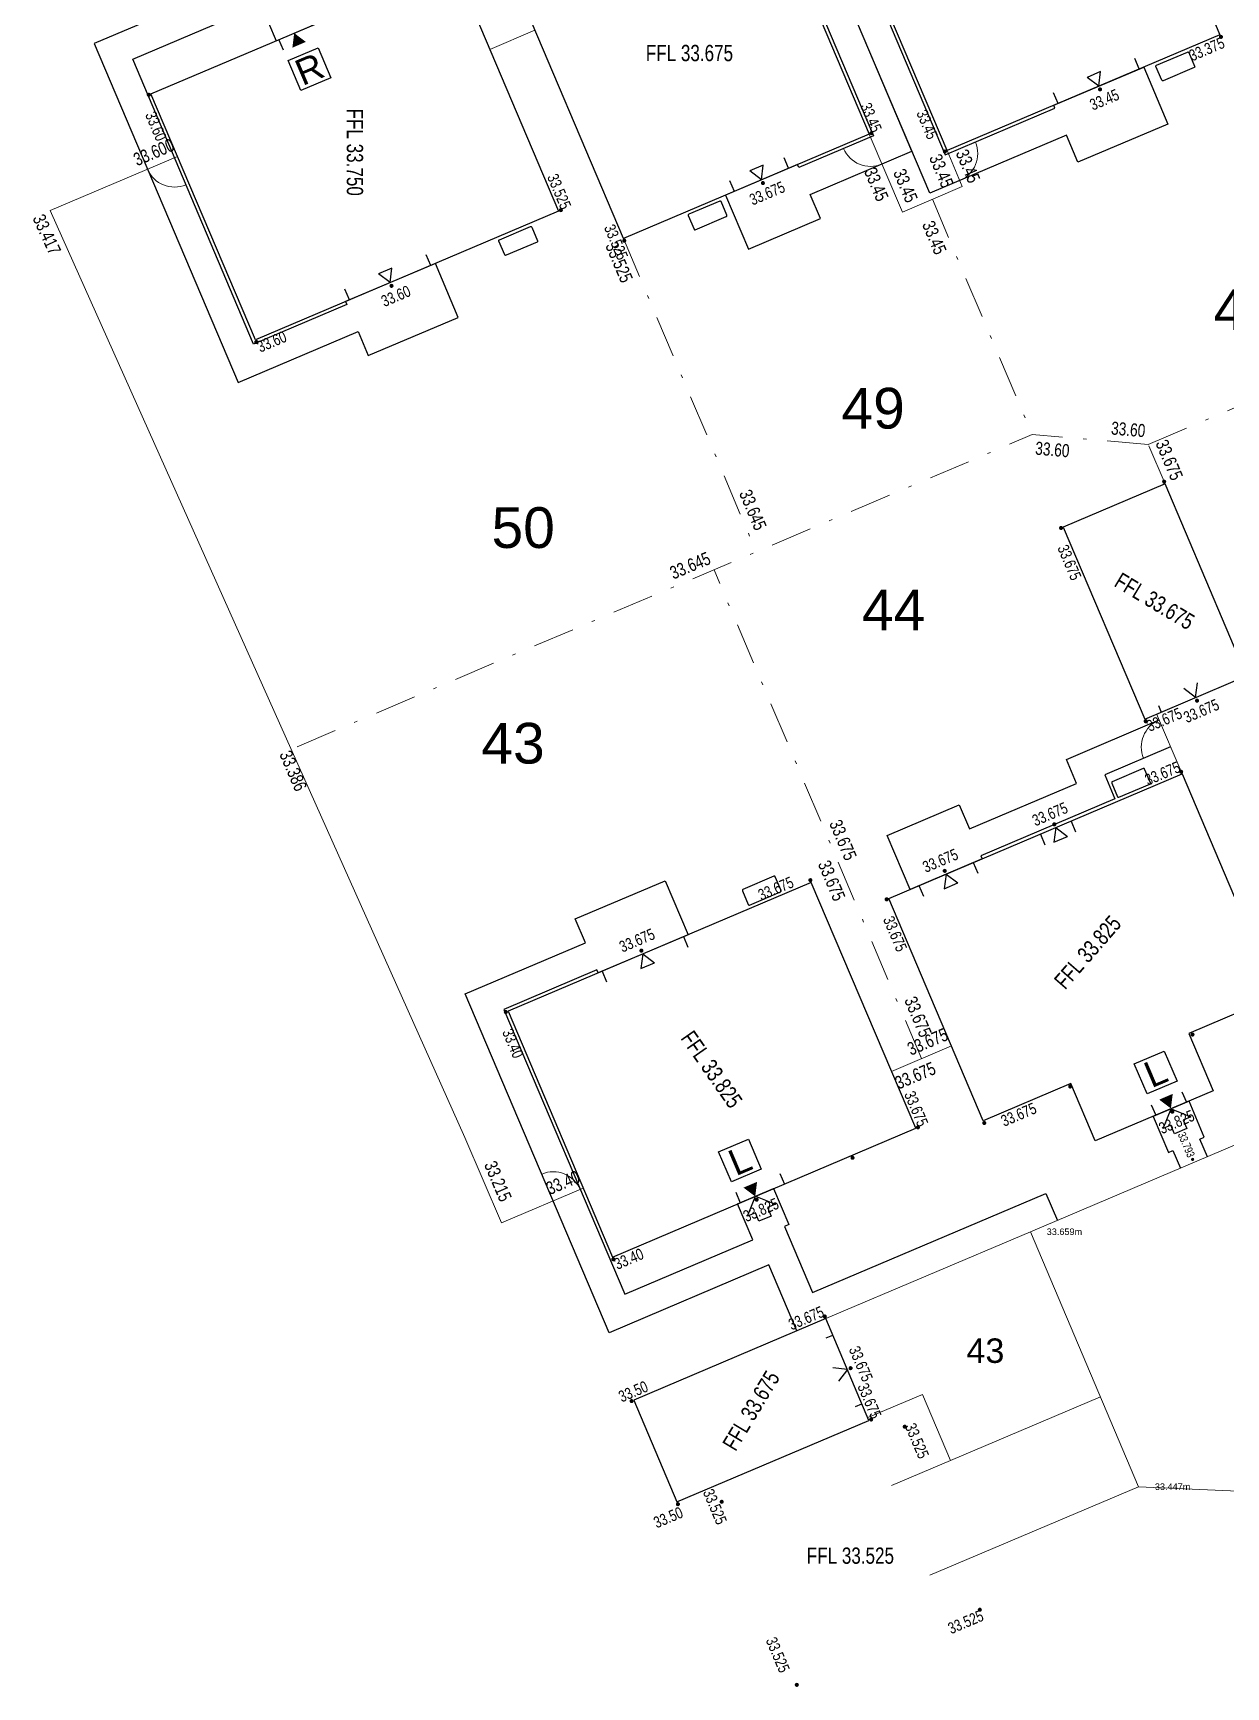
# Model space of a CAD drawing. Header units: metres. Extents: x 337936 to 338610, y 373199 to 374026.
# Drawn here: x 338055.6 to 338092.2, y 373524.5 to 373575.3 of the extents above; entities that cross this region are included whole.
import ezdxf

# ---------------------------------------------------------------- set-up
doc = ezdxf.new("R2010")
doc.units = ezdxf.units.M
doc.linetypes.add('DASHDOT', pattern=[25.4, 12.7, -6.35, 0, -6.35])
for name, color, linetype in [('A-WH_HT-Access-Main', 252, 'Continuous'), ('A-WH_HT-Services-ASHP', 252, 'Continuous'), ('A-WH_HT-Wall-Structure', 252, 'Continuous'), ('C-Zz4050-T-SpotLevels', 7, 'Continuous'), ('DGL-Paths', 252, 'Continuous'), ('EXTERNAL_WORKS_BACK_OF_FOOTWAY_LEVELS', 7, 'Continuous'), ('HOUSE_EXTERNAL_LEVELS', 7, 'Continuous'), ('HOUSE_SLAB_LEVEL', 7, 'Continuous'), ('PLOT_BOUNDARY_ANNOTATION', 7, 'Continuous')]:
    doc.layers.add(name, color=color, linetype=linetype)
doc.layers.add('A-WH_HT-Wall-Door Openings', color=252, linetype='Continuous', plot=False)
for name, color, linetype, lineweight in [('DGL_BT Gates', 252, 'Continuous', 9), ('DGL_BT Rear Fencing', 252, 'DASHDOT', 9), ('DGL_BT-Replacement Fence', 252, 'FENCELINE2', 9), ('DGL_BT-Screen Fence', 252, 'FENCELINE2', 9), ('DGL_DRIVE', 252, 'Continuous', 9), ('DGL_Plot Parking', 252, 'Continuous', 9), ('DGL_PlotNo', 252, 'Continuous', 9), ('SubSt', 252, 'Continuous', 9)]:
    doc.layers.add(name, color=color, linetype=linetype, lineweight=lineweight)
doc.layers.add('HOUSE_DOORS', color=3, linetype='Continuous', true_color=0x00ff00)
doc.styles.add('AnnotativeArial', font='arial.ttf', dxfattribs={"height": 2})
doc.styles.add('ESTROAD', font='arial.ttf', dxfattribs={"width": 0.75})
doc.styles.get("Standard").update_dxf_attribs({"font": 'arial.ttf'})
doc.styles.add('TTE', font='arial.ttf')
doc.linetypes.add('FENCELINE2', pattern='A,6.35,-2.54,[132,ltypeshp.shx,S=2.54,R=0,X=-2.54,Y=0],-2.54,25.4', length=36.83)

msp = doc.modelspace()

# ---------------------------------------------------------------- hatches: boundary and pattern name
at = {"layer": 'EXTERNAL_WORKS_BACK_OF_FOOTWAY_LEVELS'}
h = msp.add_hatch(color=256, dxfattribs=at)
edge = h.paths.add_edge_path(flags=17)
edge.add_ellipse((338091.224, 373540.732), major_axis=(0.0354, 0.0354), ratio=1, start_angle=45, end_angle=225, ccw=False)
edge.add_ellipse((338091.224, 373540.732), major_axis=(0.0354, 0.0354), ratio=1, start_angle=225, end_angle=405, ccw=False)
at = {"layer": 'HOUSE_DOORS'}
for points in [[(338063.643, 373575.307), (338064.002, 373575.036), (338063.588, 373574.86)], [(338090.559, 373542.296), (338090.2, 373542.567), (338090.614, 373542.743)], [(338077.798, 373539.595), (338077.438, 373539.866), (338077.853, 373540.042)]]:
    msp.add_hatch(color=256, dxfattribs=at).paths.add_polyline_path(points, flags=17)
at = {"layer": 'HOUSE_EXTERNAL_LEVELS'}
h = msp.add_hatch(color=256, dxfattribs=at)
edge = h.paths.add_edge_path(flags=17)
edge.add_ellipse((338092.094, 373575.19), major_axis=(-0.0448, 0.0448), ratio=1, start_angle=158, end_angle=338, ccw=False)
edge.add_ellipse((338092.094, 373575.19), major_axis=(-0.0448, 0.0448), ratio=1, start_angle=-22, end_angle=158, ccw=False)
h = msp.add_hatch(color=256, dxfattribs=at)
edge = h.paths.add_edge_path(flags=17)
edge.add_ellipse((338059.179, 373573.412), major_axis=(-0.0448, 0.0448), ratio=1, start_angle=-111.9938, end_angle=68.0062, ccw=False)
edge.add_ellipse((338059.179, 373573.412), major_axis=(-0.0448, 0.0448), ratio=1, start_angle=68.0062, end_angle=248.0062, ccw=False)
h = msp.add_hatch(color=256, dxfattribs=at)
edge = h.paths.add_edge_path(flags=17)
edge.add_ellipse((338088.384, 373573.577), major_axis=(0.0448, 0.0448), ratio=1, start_angle=-22, end_angle=158, ccw=False)
edge.add_ellipse((338088.384, 373573.577), major_axis=(0.0448, 0.0448), ratio=1, start_angle=158, end_angle=338, ccw=False)
h = msp.add_hatch(color=256, dxfattribs=at)
edge = h.paths.add_edge_path(flags=17)
edge.add_ellipse((338081.366, 373572.236), major_axis=(0.0448, 0.0448), ratio=1, start_angle=158, end_angle=338, ccw=False)
edge.add_ellipse((338081.366, 373572.236), major_axis=(0.0448, 0.0448), ratio=1, start_angle=-22, end_angle=158, ccw=False)
h = msp.add_hatch(color=256, dxfattribs=at)
edge = h.paths.add_edge_path(flags=17)
edge.add_ellipse((338083.619, 373571.672), major_axis=(0.0448, 0.0448), ratio=1, start_angle=158, end_angle=338, ccw=False)
edge.add_ellipse((338083.619, 373571.672), major_axis=(0.0448, 0.0448), ratio=1, start_angle=-22, end_angle=158, ccw=False)
h = msp.add_hatch(color=256, dxfattribs=at)
edge = h.paths.add_edge_path(flags=17)
edge.add_ellipse((338078.032, 373570.703), major_axis=(0.0448, 0.0448), ratio=1, start_angle=-22, end_angle=158, ccw=False)
edge.add_ellipse((338078.032, 373570.703), major_axis=(0.0448, 0.0448), ratio=1, start_angle=158, end_angle=338, ccw=False)
h = msp.add_hatch(color=256, dxfattribs=at)
edge = h.paths.add_edge_path(flags=17)
edge.add_ellipse((338071.83, 373569.872), major_axis=(-0.0448, 0.0448), ratio=1, start_angle=68.0062, end_angle=248.0062, ccw=False)
edge.add_ellipse((338071.83, 373569.872), major_axis=(-0.0448, 0.0448), ratio=1, start_angle=-111.9938, end_angle=68.0062, ccw=False)
h = msp.add_hatch(color=256, dxfattribs=at)
edge = h.paths.add_edge_path(flags=17)
edge.add_ellipse((338073.777, 373568.935), major_axis=(0.0448, 0.0448), ratio=1, start_angle=-22, end_angle=158, ccw=False)
edge.add_ellipse((338073.777, 373568.935), major_axis=(0.0448, 0.0448), ratio=1, start_angle=158, end_angle=338, ccw=False)
h = msp.add_hatch(color=256, dxfattribs=at)
edge = h.paths.add_edge_path(flags=17)
edge.add_ellipse((338066.631, 373567.547), major_axis=(-0.0448, 0.0448), ratio=1, start_angle=-111.9938, end_angle=68.0062, ccw=False)
edge.add_ellipse((338066.631, 373567.547), major_axis=(-0.0448, 0.0448), ratio=1, start_angle=68.0062, end_angle=248.0062, ccw=False)
h = msp.add_hatch(color=256, dxfattribs=at)
edge = h.paths.add_edge_path(flags=17)
edge.add_ellipse((338062.481, 373565.823), major_axis=(0.0448, 0.0448), ratio=1, start_angle=68.0062, end_angle=248.0062, ccw=False)
edge.add_ellipse((338062.481, 373565.823), major_axis=(0.0448, 0.0448), ratio=1, start_angle=248.0062, end_angle=428.0062, ccw=False)
h = msp.add_hatch(color=256, dxfattribs=at)
edge = h.paths.add_edge_path(flags=17)
edge.add_ellipse((338090.351, 373561.538), major_axis=(0.0448, 0.0448), ratio=1, start_angle=158, end_angle=338, ccw=False)
edge.add_ellipse((338090.351, 373561.538), major_axis=(0.0448, 0.0448), ratio=1, start_angle=-22, end_angle=158, ccw=False)
h = msp.add_hatch(color=256, dxfattribs=at)
edge = h.paths.add_edge_path(flags=17)
edge.add_ellipse((338087.187, 373560.115), major_axis=(0.0448, 0.0448), ratio=1, start_angle=-22, end_angle=158, ccw=False)
edge.add_ellipse((338087.187, 373560.115), major_axis=(0.0448, 0.0448), ratio=1, start_angle=158, end_angle=338, ccw=False)
h = msp.add_hatch(color=256, dxfattribs=at)
edge = h.paths.add_edge_path(flags=17)
edge.add_ellipse((338091.361, 373554.814), major_axis=(0.0448, 0.0448), ratio=1, start_angle=-22, end_angle=158, ccw=False)
edge.add_ellipse((338091.361, 373554.814), major_axis=(0.0448, 0.0448), ratio=1, start_angle=158, end_angle=338, ccw=False)
h = msp.add_hatch(color=256, dxfattribs=at)
edge = h.paths.add_edge_path(flags=17)
edge.add_ellipse((338089.785, 373554.183), major_axis=(-0.0448, 0.0448), ratio=1, start_angle=-22, end_angle=158, ccw=False)
edge.add_ellipse((338089.785, 373554.183), major_axis=(-0.0448, 0.0448), ratio=1, start_angle=158, end_angle=338, ccw=False)
h = msp.add_hatch(color=256, dxfattribs=at)
edge = h.paths.add_edge_path(flags=17)
edge.add_ellipse((338090.872, 373552.631), major_axis=(-0.0448, 0.0448), ratio=1, start_angle=158, end_angle=338, ccw=False)
edge.add_ellipse((338090.872, 373552.631), major_axis=(-0.0448, 0.0448), ratio=1, start_angle=-22, end_angle=158, ccw=False)
h = msp.add_hatch(color=256, dxfattribs=at)
edge = h.paths.add_edge_path(flags=17)
edge.add_ellipse((338086.98, 373551.017), major_axis=(0.0448, 0.0448), ratio=1, start_angle=158, end_angle=338, ccw=False)
edge.add_ellipse((338086.98, 373551.017), major_axis=(0.0448, 0.0448), ratio=1, start_angle=-22, end_angle=158, ccw=False)
h = msp.add_hatch(color=256, dxfattribs=at)
edge = h.paths.add_edge_path(flags=17)
edge.add_ellipse((338086.98, 373551.017), major_axis=(0.0448, 0.0448), ratio=1, start_angle=158, end_angle=338, ccw=False)
edge.add_ellipse((338086.98, 373551.017), major_axis=(0.0448, 0.0448), ratio=1, start_angle=-22, end_angle=158, ccw=False)
h = msp.add_hatch(color=256, dxfattribs=at)
edge = h.paths.add_edge_path(flags=17)
edge.add_ellipse((338083.615, 373549.589), major_axis=(0.0448, 0.0448), ratio=1, start_angle=158, end_angle=338, ccw=False)
edge.add_ellipse((338083.615, 373549.589), major_axis=(0.0448, 0.0448), ratio=1, start_angle=-22, end_angle=158, ccw=False)
h = msp.add_hatch(color=256, dxfattribs=at)
edge = h.paths.add_edge_path(flags=17)
edge.add_ellipse((338079.49, 373549.304), major_axis=(-0.0448, 0.0448), ratio=1, start_angle=158, end_angle=338, ccw=False)
edge.add_ellipse((338079.49, 373549.304), major_axis=(-0.0448, 0.0448), ratio=1, start_angle=-22, end_angle=158, ccw=False)
h = msp.add_hatch(color=256, dxfattribs=at)
edge = h.paths.add_edge_path(flags=17)
edge.add_ellipse((338081.833, 373548.715), major_axis=(0.0448, 0.0448), ratio=1, start_angle=-22, end_angle=158, ccw=False)
edge.add_ellipse((338081.833, 373548.715), major_axis=(0.0448, 0.0448), ratio=1, start_angle=158, end_angle=338, ccw=False)
h = msp.add_hatch(color=256, dxfattribs=at)
edge = h.paths.add_edge_path(flags=17)
edge.add_ellipse((338074.303, 373547.141), major_axis=(0.0448, 0.0448), ratio=1, start_angle=158, end_angle=338, ccw=False)
edge.add_ellipse((338074.303, 373547.141), major_axis=(0.0448, 0.0448), ratio=1, start_angle=-22, end_angle=158, ccw=False)
h = msp.add_hatch(color=256, dxfattribs=at)
edge = h.paths.add_edge_path(flags=17)
edge.add_ellipse((338070.14, 373545.256), major_axis=(0.0448, 0.0448), ratio=1, start_angle=-22, end_angle=158, ccw=False)
edge.add_ellipse((338070.14, 373545.256), major_axis=(0.0448, 0.0448), ratio=1, start_angle=158, end_angle=338, ccw=False)
h = msp.add_hatch(color=256, dxfattribs=at)
edge = h.paths.add_edge_path(flags=17)
edge.add_ellipse((338091.222, 373544.563), major_axis=(-0.0448, 0.0448), ratio=1, start_angle=-45, end_angle=135, ccw=False)
edge.add_ellipse((338091.222, 373544.563), major_axis=(-0.0448, 0.0448), ratio=1, start_angle=135, end_angle=315, ccw=False)
h = msp.add_hatch(color=256, dxfattribs=at)
edge = h.paths.add_edge_path(flags=17)
edge.add_ellipse((338087.468, 373542.969), major_axis=(-0.0448, 0.0448), ratio=1, start_angle=-45, end_angle=135, ccw=False)
edge.add_ellipse((338087.468, 373542.969), major_axis=(-0.0448, 0.0448), ratio=1, start_angle=135, end_angle=315, ccw=False)
h = msp.add_hatch(color=256, dxfattribs=at)
edge = h.paths.add_edge_path(flags=17)
edge.add_ellipse((338090.602, 373542.197), major_axis=(0.0448, 0.0448), ratio=1, start_angle=-22, end_angle=158, ccw=False)
edge.add_ellipse((338090.602, 373542.197), major_axis=(0.0448, 0.0448), ratio=1, start_angle=158, end_angle=338, ccw=False)
h = msp.add_hatch(color=256, dxfattribs=at)
edge = h.paths.add_edge_path(flags=17)
edge.add_ellipse((338082.791, 373541.715), major_axis=(0.0448, 0.0448), ratio=1, start_angle=158, end_angle=338, ccw=False)
edge.add_ellipse((338082.791, 373541.715), major_axis=(0.0448, 0.0448), ratio=1, start_angle=-22, end_angle=158, ccw=False)
h = msp.add_hatch(color=256, dxfattribs=at)
edge = h.paths.add_edge_path(flags=17)
edge.add_ellipse((338084.827, 373541.85), major_axis=(-0.0448, 0.0448), ratio=1, start_angle=-22, end_angle=158, ccw=False)
edge.add_ellipse((338084.827, 373541.85), major_axis=(-0.0448, 0.0448), ratio=1, start_angle=158, end_angle=338, ccw=False)
h = msp.add_hatch(color=256, dxfattribs=at)
edge = h.paths.add_edge_path(flags=17)
edge.add_ellipse((338080.785, 373540.782), major_axis=(-0.0448, 0.0448), ratio=1, start_angle=-45, end_angle=135, ccw=False)
edge.add_ellipse((338080.785, 373540.782), major_axis=(-0.0448, 0.0448), ratio=1, start_angle=135, end_angle=315, ccw=False)
h = msp.add_hatch(color=256, dxfattribs=at)
edge = h.paths.add_edge_path(flags=17)
edge.add_ellipse((338077.84, 373539.496), major_axis=(0.0448, 0.0448), ratio=1, start_angle=-22, end_angle=158, ccw=False)
edge.add_ellipse((338077.84, 373539.496), major_axis=(0.0448, 0.0448), ratio=1, start_angle=158, end_angle=338, ccw=False)
h = msp.add_hatch(color=256, dxfattribs=at)
edge = h.paths.add_edge_path(flags=17)
edge.add_ellipse((338073.441, 373537.666), major_axis=(-0.0448, 0.0448), ratio=1, start_angle=-22, end_angle=158, ccw=False)
edge.add_ellipse((338073.441, 373537.666), major_axis=(-0.0448, 0.0448), ratio=1, start_angle=158, end_angle=338, ccw=False)
h = msp.add_hatch(color=256, dxfattribs=at)
edge = h.paths.add_edge_path(flags=17)
edge.add_ellipse((338079.934, 373535.91), major_axis=(-0.0448, 0.0448), ratio=1, start_angle=158, end_angle=338, ccw=False)
edge.add_ellipse((338079.934, 373535.91), major_axis=(-0.0448, 0.0448), ratio=1, start_angle=-22, end_angle=158, ccw=False)
h = msp.add_hatch(color=256, dxfattribs=at)
edge = h.paths.add_edge_path(flags=17)
edge.add_ellipse((338080.725, 373534.323), major_axis=(-0.0448, 0.0448), ratio=1, start_angle=-22, end_angle=158, ccw=False)
edge.add_ellipse((338080.725, 373534.323), major_axis=(-0.0448, 0.0448), ratio=1, start_angle=158, end_angle=338, ccw=False)
h = msp.add_hatch(color=256, dxfattribs=at)
edge = h.paths.add_edge_path(flags=17)
edge.add_ellipse((338074.001, 373533.312), major_axis=(-0.0448, 0.0448), ratio=1, start_angle=158, end_angle=338, ccw=False)
edge.add_ellipse((338074.001, 373533.312), major_axis=(-0.0448, 0.0448), ratio=1, start_angle=-22, end_angle=158, ccw=False)
h = msp.add_hatch(color=256, dxfattribs=at)
edge = h.paths.add_edge_path(flags=17)
edge.add_ellipse((338081.356, 373532.746), major_axis=(0.0448, 0.0448), ratio=1, start_angle=158, end_angle=338, ccw=False)
edge.add_ellipse((338081.356, 373532.746), major_axis=(0.0448, 0.0448), ratio=1, start_angle=-22, end_angle=158, ccw=False)
h = msp.add_hatch(color=256, dxfattribs=at)
edge = h.paths.add_edge_path(flags=17)
edge.add_ellipse((338082.387, 373532.527), major_axis=(0.0448, 0.0448), ratio=1, start_angle=-22, end_angle=158, ccw=False)
edge.add_ellipse((338082.387, 373532.527), major_axis=(0.0448, 0.0448), ratio=1, start_angle=158, end_angle=338, ccw=False)
h = msp.add_hatch(color=256, dxfattribs=at)
edge = h.paths.add_edge_path(flags=17)
edge.add_ellipse((338076.768, 373530.221), major_axis=(0.0448, 0.0448), ratio=1, start_angle=158, end_angle=338, ccw=False)
edge.add_ellipse((338076.768, 373530.221), major_axis=(0.0448, 0.0448), ratio=1, start_angle=-22, end_angle=158, ccw=False)
h = msp.add_hatch(color=256, dxfattribs=at)
edge = h.paths.add_edge_path(flags=17)
edge.add_ellipse((338075.424, 373530.148), major_axis=(-0.0448, 0.0448), ratio=1, start_angle=-22, end_angle=158, ccw=False)
edge.add_ellipse((338075.424, 373530.148), major_axis=(-0.0448, 0.0448), ratio=1, start_angle=158, end_angle=338, ccw=False)
h = msp.add_hatch(color=256, dxfattribs=at)
edge = h.paths.add_edge_path(flags=17)
edge.add_ellipse((338084.692, 373526.907), major_axis=(-0.0448, 0.0448), ratio=1, start_angle=158, end_angle=338, ccw=False)
edge.add_ellipse((338084.692, 373526.907), major_axis=(-0.0448, 0.0448), ratio=1, start_angle=-22, end_angle=158, ccw=False)
h = msp.add_hatch(color=256, dxfattribs=at)
edge = h.paths.add_edge_path(flags=17)
edge.add_ellipse((338079.073, 373524.602), major_axis=(0.0448, 0.0448), ratio=1, start_angle=158, end_angle=338, ccw=False)
edge.add_ellipse((338079.073, 373524.602), major_axis=(0.0448, 0.0448), ratio=1, start_angle=-22, end_angle=158, ccw=False)

# ---------------------------------------------------------------- linework, layer by layer
at = {"layer": 'A-WH_HT-Access-Main', "elevation": 0}
msp.add_lwpolyline([(338090.563, 373542.287), (338091.173, 373542.041), (338090.933, 373541.939), (338091.043, 373541.681), (338090.666, 373541.521), (338090.556, 373541.779), (338090.317, 373541.677), (338090.563, 373542.287)], dxfattribs=at)
at = {"layer": 'A-WH_HT-Access-Main'}
msp.add_lwpolyline([(338077.809, 373539.6), (338078.419, 373539.354), (338078.179, 373539.252), (338078.289, 373538.994), (338077.912, 373538.834), (338077.802, 373539.092), (338077.563, 373538.99), (338077.809, 373539.6)], dxfattribs=at)
at = {"layer": 'A-WH_HT-Services-ASHP'}
for points in [[(338090.1, 373574.282, -0.414214), (338090.116, 373574.321), (338091.069, 373574.725, -0.414214), (338091.108, 373574.71), (338091.287, 373574.288, -0.414214), (338091.271, 373574.249), (338090.319, 373573.844, -0.414214), (338090.279, 373573.86)], [(338076.747, 373570.134, 0.414214), (338076.707, 373570.15), (338075.755, 373569.746, 0.414214), (338075.739, 373569.707), (338075.918, 373569.285, 0.414214), (338075.957, 373569.269), (338076.91, 373569.673, 0.414214), (338076.926, 373569.713)], [(338071.115, 373568.93, -0.414214), (338071.099, 373568.89), (338070.146, 373568.486, -0.414214), (338070.107, 373568.502), (338069.928, 373568.923, -0.414214), (338069.944, 373568.963), (338070.896, 373569.367, -0.414214), (338070.936, 373569.351)], [(338078.412, 373549.406, 0.414214), (338078.373, 373549.422), (338077.42, 373549.017, 0.414214), (338077.404, 373548.978), (338077.583, 373548.556, 0.414214), (338077.622, 373548.54), (338078.575, 373548.945, 0.414214), (338078.591, 373548.984)]]:
    msp.add_lwpolyline(points, format="xyb", close=True, dxfattribs=at)
at = {"layer": 'A-WH_HT-Services-ASHP', "elevation": 0}
msp.add_lwpolyline([(338089.751, 373552.714, 0.414214), (338089.711, 373552.73), (338088.759, 373552.326, 0.414214), (338088.743, 373552.286), (338088.922, 373551.865, 0.414214), (338088.961, 373551.849), (338089.914, 373552.253, 0.414214), (338089.93, 373552.293)], format="xyb", close=True, dxfattribs=at)
at = {"layer": 'A-WH_HT-Wall-Door Openings', "linetype": 'ByBlock'}
for p, q in [((338063.31, 373574.783), (338063.172, 373575.108)), ((338089.589, 373574.206), (338089.451, 373574.53)), ((338087.095, 373573.147), (338086.957, 373573.472)), ((338078.822, 373571.157), (338078.685, 373571.481)), ((338077.156, 373570.449), (338077.018, 373570.774)), ((338067.836, 373568.177), (338067.698, 373568.501)), ((338065.341, 373567.118), (338065.203, 373567.442)), ((338087.493, 373551.117, 0), (338087.631, 373550.792, 0)), ((338086.552, 373550.717, 0), (338086.689, 373550.393, 0)), ((338084.49, 373549.842, 0), (338084.628, 373549.518, 0)), ((338082.824, 373549.135, 0), (338082.962, 373548.811, 0)), ((338075.593, 373547.57), (338075.73, 373547.246)), ((338073.098, 373546.511), (338073.236, 373546.187)), ((338090.896, 373542.811, 0), (338091.034, 373542.487, 0)), ((338089.955, 373542.412, 0), (338090.093, 373542.087, 0)), ((338078.556, 373540.3), (338078.694, 373539.976)), ((338077.201, 373539.725), (338077.339, 373539.4))]:
    msp.add_line(p, q, dxfattribs=at)
at = {"layer": 'A-WH_HT-Wall-Structure'}
for p, q in [((338090.18, 373554.664, 0), (338090.264, 373554.466, 0)), ((338079.98, 373535.25, 0), (338080.178, 373535.334, 0)), ((338080.875, 373533.142, 0), (338081.073, 373533.226, 0))]:
    msp.add_line(p, q, dxfattribs=at)
for points in [[(338079.734, 373581.011), (338083.098, 373582.439), (338083.581, 373581.3), (338088.597, 373583.429), (338092.065, 373575.257), (338083.686, 373571.7)], [(338059.246, 373573.441), (338068.557, 373577.393), (338071.762, 373569.843), (338062.451, 373565.891)], [(338073.413, 373537.734), (338082.724, 373541.686), (338079.519, 373549.237), (338070.208, 373545.284)]]:
    msp.add_lwpolyline(points, close=True, dxfattribs=at)
at = {"layer": 'A-WH_HT-Wall-Structure', "lineweight": -3}
msp.add_lwpolyline([(338070.279, 373577.175), (338077.83, 373580.38), (338081.298, 373572.208), (338073.748, 373569.003)], close=True, dxfattribs=at)
at = {"layer": 'A-WH_HT-Wall-Structure', "elevation": 0}
for points in [[(338090.379, 373561.47), (338087.254, 373560.144), (338089.756, 373554.25), (338092.881, 373555.577)], [(338074.069, 373533.341), (338075.395, 373530.216), (338081.289, 373532.718), (338079.962, 373535.843)]]:
    msp.add_lwpolyline(points, close=True, dxfattribs=at)
at = {"layer": 'A-WH_HT-Wall-Structure', "lineweight": -3, "elevation": 0}
msp.add_lwpolyline([(338088.238, 373541.3), (338087.49, 373543.061), (338084.798, 373541.918), (338081.901, 373548.743), (338090.901, 373552.564), (338093.798, 373545.738), (338091.106, 373544.595), (338091.853, 373542.835), (338088.238, 373541.3)], dxfattribs=at)
at = {"layer": 'DGL-Paths'}
msp.add_lwpolyline([(338062.157, 373578.038), (338062.546, 373577.123), (338057.505, 373574.984), (338061.921, 373564.58), (338065.607, 373566.144), (338065.919, 373565.408), (338068.681, 373566.58), (338067.977, 373568.237), (338065.216, 373567.064), (338065.255, 373566.972), (338062.398, 373565.76), (338058.685, 373574.507), (338062.621, 373576.178), (338063.09, 373575.073), (338064.195, 373575.542), (338063.371, 373577.483), (338066.271, 373578.415, 0.178713), (338070.033, 373581.363), (338069.462, 373582.068)], format="xyb", dxfattribs=at)
for points in [[(338077.439, 373581.3), (338077.531, 373581.34), (338081.43, 373572.155), (338079.133, 373571.18), (338079.094, 373571.272), (338076.885, 373570.334), (338077.588, 373568.677), (338079.797, 373569.615), (338079.485, 373570.351), (338082.61, 373571.678), (338078.008, 373582.52), (338077.087, 373582.129)], [(338079.695, 373581.103), (338079.603, 373581.064), (338083.633, 373571.569), (338087, 373572.998), (338086.961, 373573.09), (338089.723, 373574.263), (338090.465, 373572.515), (338087.703, 373571.342), (338087.352, 373572.17), (338083.157, 373570.389), (338078.423, 373581.541), (338079.343, 373581.932)], [(338090.549, 373553.392), (338088.529, 373552.534), (338088.841, 373551.798), (338084.723, 373550.05), (338084.762, 373549.957), (338082.553, 373549.02), (338081.849, 373550.676), (338084.059, 373551.614), (338084.371, 373550.878), (338087.661, 373552.275), (338087.349, 373553.011), (338090.198, 373554.221)], [(338079.075, 373535.466), (338078.215, 373537.491), (338073.313, 373535.41), (338068.896, 373545.814), (338072.582, 373547.379), (338072.269, 373548.115), (338075.031, 373549.287), (338075.734, 373547.63), (338072.973, 373546.458), (338072.934, 373546.55), (338070.077, 373545.337), (338073.789, 373536.59), (338077.726, 373538.261), (338077.257, 373539.366), (338078.361, 373539.835), (338078.83, 373538.73), (338078.692, 373538.671), (338079.552, 373536.646), (338086.721, 373539.69), (338087.073, 373538.861)]]:
    msp.add_lwpolyline(points, dxfattribs=at)
at = {"layer": 'DGL-Paths', "elevation": 0}
msp.add_lwpolyline([(338091.677, 373540.815), (338091.446, 373541.358), (338091.584, 373541.417), (338091.115, 373542.522), (338090.011, 373542.053), (338090.48, 373540.948), (338090.618, 373541.007), (338090.848, 373540.464)], dxfattribs=at)
at = {"layer": 'DGL_BT Gates'}
for centre, start, end in [((338083.726, 373571.608), 293, 23), ((338081.337, 373572.116), 203, 293), ((338059.97, 373571.48), 203, 293), ((338090.549, 373553.392), 113, 203), ((338071.596, 373539.454), 23, 113)]:
    msp.add_arc(centre, 0.9, start, end, dxfattribs=at)
at = {"layer": 'DGL_BT Rear Fencing', "ltscale": 0.1}
for p, q in [((338083.235, 373570.205), (338086.302, 373562.98)), ((338073.748, 373569.003), (338077.831, 373559.384)), ((338089.865, 373562.681), (338105.208, 373569.194)), ((338063.735, 373553.401), (338086.302, 373562.98)), ((338089.865, 373562.681), (338086.302, 373562.98)), ((338090.379, 373561.47), (338089.865, 373562.681)), ((338082.902, 373543.826), (338076.532, 373558.832))]:
    msp.add_line(p, q, dxfattribs=at)
at = {"layer": 'DGL_BT-Replacement Fence', "ltscale": 0.05}
msp.add_lwpolyline([(338070.009, 373538.78), (338068.879, 373541.409), (338056.155, 373569.861)], dxfattribs=at)
at = {"layer": 'DGL_BT-Screen Fence', "ltscale": 0.03}
for p, q in [((338056.155, 373569.861), (338060.062, 373571.519)), ((338070.012, 373538.781), (338072.517, 373539.844))]:
    msp.add_line(p, q, dxfattribs=at)
at = {"layer": 'DGL_BT-Screen Fence', "ltscale": 0.03, "flags": 128}
for points in [[(338069.654, 373574.808), (338071.035, 373575.394)], [(338083.822, 373544.216), (338081.981, 373543.435)]]:
    msp.add_lwpolyline(points, dxfattribs=at)
at = {"layer": 'DGL_BT-Screen Fence', "ltscale": 0.03}
for points in [[(338083.686, 373571.7), (338084.155, 373570.596), (338082.314, 373569.814), (338081.298, 373572.208)], [(338090.901, 373552.564), (338090.12, 373554.405)], [(338091.058, 373552.193), (338091.058, 373552.193)]]:
    msp.add_lwpolyline(points, dxfattribs=at)
at = {"layer": 'DGL_DRIVE'}
for p, q in [((338098.006, 373543.502), (338086.245, 373538.51)), ((338086.245, 373538.51), (338089.566, 373530.685)), ((338089.566, 373530.685), (338096.953, 373530.353))]:
    msp.add_line(p, q, dxfattribs=at)
for points in [[(338086.245, 373538.51), (338079.962, 373535.843)], [(338081.252, 373532.805), (338082.932, 373533.518), (338083.791, 373531.493), (338088.394, 373533.447)]]:
    msp.add_lwpolyline(points, dxfattribs=at)
at = {"layer": 'HOUSE_DOORS'}
for p, q in [((338088.397, 373574.123), (338087.983, 373573.947)), ((338088.342, 373573.677), (338087.983, 373573.947)), ((338088.342, 373573.677), (338088.397, 373574.123)), ((338078.044, 373571.25), (338077.63, 373571.074)), ((338077.989, 373570.803), (338077.63, 373571.074)), ((338077.989, 373570.803), (338078.044, 373571.25)), ((338066.644, 373568.093), (338066.229, 373567.917)), ((338066.589, 373567.647), (338066.229, 373567.917)), ((338066.589, 373567.647), (338066.644, 373568.093)), ((338091.318, 373554.914), (338090.959, 373555.184)), ((338091.318, 373554.914), (338091.373, 373555.36)), ((338087.022, 373550.917), (338086.967, 373550.471)), ((338087.022, 373550.917), (338086.967, 373550.471)), ((338086.967, 373550.471), (338087.382, 373550.646)), ((338086.967, 373550.471), (338087.382, 373550.646)), ((338087.022, 373550.917), (338087.382, 373550.646)), ((338087.022, 373550.917), (338087.382, 373550.646)), ((338083.657, 373549.489), (338083.602, 373549.042)), ((338083.602, 373549.042), (338084.016, 373549.218)), ((338083.657, 373549.489), (338084.016, 373549.218)), ((338074.345, 373547.041), (338074.29, 373546.594)), ((338074.345, 373547.041), (338074.705, 373546.77)), ((338074.29, 373546.594), (338074.705, 373546.77)), ((338080.626, 373534.28), (338080.179, 373534.335)), ((338080.626, 373534.28), (338080.355, 373533.921))]:
    msp.add_line(p, q, dxfattribs=at)
at = {"layer": 'HOUSE_EXTERNAL_LEVELS', "color": 0, "flags": 128}
for points in [[(338063.456, 373574.467), (338064.376, 373574.858), (338064.767, 373573.938), (338063.847, 373573.547), (338063.456, 373574.467)], [(338089.435, 373543.666), (338090.355, 373544.057), (338090.746, 373543.136), (338089.826, 373542.745), (338089.435, 373543.666)], [(338076.673, 373540.965), (338077.594, 373541.356), (338077.984, 373540.435), (338077.064, 373540.044), (338076.673, 373540.965)]]:
    msp.add_lwpolyline(points, dxfattribs=at)
at = {"layer": 'SubSt', "elevation": 0, "flags": 128}
for points in [[(338081.985, 373530.726), (338083.791, 373531.493)], [(338089.566, 373530.685), (338083.157, 373527.965)]]:
    msp.add_lwpolyline(points, dxfattribs=at)

# ---------------------------------------------------------------- texts
at = {"layer": 'C-Zz4050-T-SpotLevels', "color": 7, "linetype": 'Continuous', "lineweight": -3, "char_height": 0.2, "attachment_point": 4, "style": 'TTE'}
for s, insert in [('33.659m', (338086.746, 373538.51, 33.659)), ('33.447m', (338090.067, 373530.685, 33.447))]:
    msp.add_mtext(s, dxfattribs=dict(at, insert=insert))
at = {"layer": 'DGL_Plot Parking', "insert": (338084.863, 373534.855), "char_height": 0.75, "attachment_point": 5, "style": 'AnnotativeArial'}
msp.add_mtext('43', dxfattribs=at)
at = {"layer": 'DGL_PlotNo', "char_height": 1.25, "width": 2.66537, "attachment_point": 5, "style": 'AnnotativeArial'}
for s, insert in [('48', (338092.839, 373566.808)), ('49', (338081.417, 373563.783)), ('50', (338070.674, 373560.118)), ('44', (338082.044, 373557.6)), ('43', (338070.362, 373553.499))]:
    msp.add_mtext(s, dxfattribs=dict(at, insert=insert))
at = {"layer": 'EXTERNAL_WORKS_BACK_OF_FOOTWAY_LEVELS', "linetype": 'Continuous', "style": 'ESTROAD', "width": 0.75}
msp.add_text('33.793', height=0.25, rotation=293, dxfattribs=at).set_placement((338090.763, 373541.502))
at = {"layer": 'HOUSE_DOORS', "color": 100, "linetype": 'Continuous', "style": 'ESTROAD', "width": 0.75}
for s, rotation, p in [('33.45', 23, (338088.162, 373572.924)), ('33.675', 23, (338077.716, 373570.011)), ('33.60', 23.0062, (338066.411, 373566.895)), ('33.675', 23, (338091.045, 373554.121)), ('33.675', 23, (338086.397, 373550.953)), ('33.675', 23, (338083.032, 373549.525)), ('33.675', 23, (338073.72, 373547.077)), ('33.825', 23, (338090.286, 373541.504)), ('33.825', 23, (338077.524, 373538.803)), ('33.675', 293, (338080.662, 373534.905))]:
    msp.add_text(s, height=0.35, rotation=rotation, dxfattribs=at).set_placement(p)
at = {"layer": 'HOUSE_EXTERNAL_LEVELS', "color": 0, "linetype": 'Continuous', "style": 'ESTROAD', "width": 0.75}
for s, rotation, p in [('33.375', 23, (338091.212, 373574.436)), ('33.45', 293, (338081.017, 373573.069)), ('33.45', 293, (338082.737, 373572.855)), ('33.60', 293.0062, (338059.059, 373572.801)), ('33.525', 293.0062, (338071.401, 373570.893)), ('33.525', 293, (338073.146, 373569.34)), ('33.60', 23.0062, (338062.603, 373565.495)), ('33.675', 293, (338087.066, 373559.505)), ('33.675', 23, (338089.907, 373553.855)), ('33.675', 23, (338089.852, 373552.202)), ('33.675', 23, (338077.981, 373548.668)), ('33.675', 293, (338081.713, 373548.104)), ('33.40', 293, (338070.02, 373544.645)), ('33.675', 293, (338082.362, 373542.735)), ('33.675', 23, (338085.437, 373541.73)), ('33.40', 23, (338073.564, 373537.339)), ('33.675', 23, (338078.913, 373535.481)), ('33.50', 23, (338073.698, 373533.268)), ('33.675', 293, (338080.927, 373533.767)), ('33.525', 293, (338082.385, 373532.542)), ('33.525', 293, (338076.182, 373530.519)), ('33.50', 23, (338074.772, 373529.402)), ('33.525', 23, (338083.81, 373526.153)), ('33.525', 293, (338078.112, 373525.972))]:
    msp.add_text(s, height=0.35, rotation=rotation, dxfattribs=at).set_placement(p)
at = {"layer": 'HOUSE_EXTERNAL_LEVELS', "color": 0, "char_height": 0.8, "width": 0.8, "attachment_point": 5, "line_spacing_factor": 0.888}
for s, insert, rotation in [('\\W1.00;R', (338064.112, 373574.202), 23.0062), ('\\W1.00;L', (338090.09, 373543.401), 23), ('\\W1.00;L', (338077.329, 373540.7), 23)]:
    msp.add_mtext(s, dxfattribs=dict(at, insert=insert, rotation=rotation))
at = {"layer": 'HOUSE_SLAB_LEVEL', "color": 1, "linetype": 'Continuous', "true_color": 0xff0000, "style": 'ESTROAD', "width": 0.75}
for s, p in [('FFL 33.675', (338074.438, 373574.445)), ('FFL 33.525', (338079.379, 373528.318))]:
    msp.add_text(s, height=0.5, dxfattribs=at).set_placement(p)
for s, rotation, p in [('FFL 33.750', 270.0062, (338065.258, 373572.99)), ('FFL 33.675', 329, (338088.783, 373558.345)), ('FFL 33.825', 49, (338087.311, 373545.919)), ('FFL 33.825', 305, (338075.489, 373544.45)), ('FFL 33.675', 59, (338077.194, 373531.745))]:
    msp.add_text(s, height=0.5, rotation=rotation, dxfattribs=at).set_placement(p)
at = {"layer": 'PLOT_BOUNDARY_ANNOTATION', "linetype": 'Continuous', "style": 'ESTROAD', "width": 0.75}
for s, rotation, p in [('33.600', 23, (338058.819, 373571.217)), ('33.45', 293, (338083.126, 373571.482)), ('33.45', 293, (338083.943, 373571.627)), ('33.45', 293, (338081.128, 373571.068)), ('33.45', 293, (338082.024, 373571.029)), ('33.417', 294.7263, (338055.602, 373569.625)), ('33.45', 293, (338082.909, 373569.434)), ('33.525', 293, (338073.187, 373568.784)), ('33.60', 355.2141, (338088.71, 373562.986)), ('33.675', 293, (338090.076, 373562.716)), ('33.60', 355.2141, (338086.382, 373562.369)), ('33.645', 293, (338077.293, 373561.182)), ('33.645', 23, (338075.286, 373558.529)), ('33.386', 293.222, (338063.179, 373553.172)), ('33.675', 293, (338080.06, 373551.049)), ('33.675', 293, (338079.712, 373549.801)), ('33.675', 293, (338082.364, 373545.623)), ('33.675', 23, (338082.577, 373543.913)), ('33.675', 23, (338082.2, 373542.874)), ('33.215', 293.222, (338069.464, 373540.573)), ('33.40', 23, (338071.489, 373539.633))]:
    msp.add_text(s, height=0.4, rotation=rotation, dxfattribs=at).set_placement(p)

doc.saveas('drawing.dxf')
